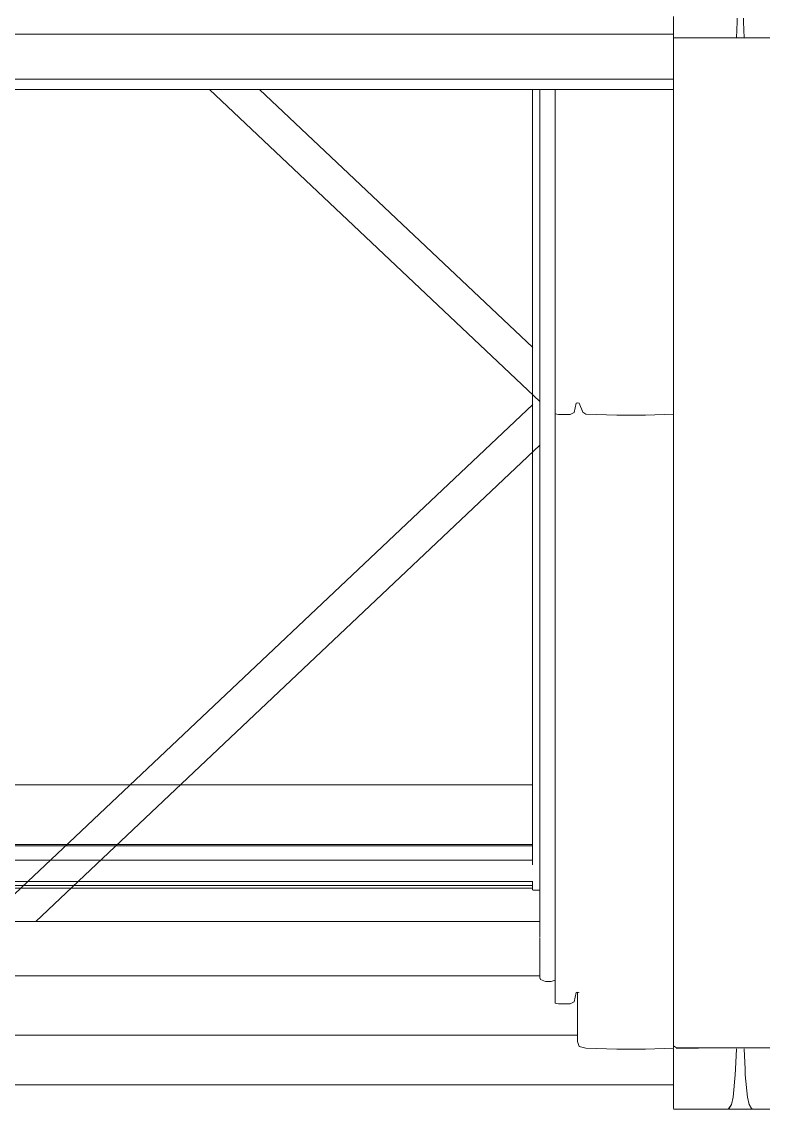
# Model space of a CAD drawing. Header units: metres. Extents: x -3 to 171, y -23 to 41.
# Drawn here: x 16.65 to 17.07, y -15.047 to -14.431 of the extents above; entities that cross this region are included whole.
import ezdxf

# ---------------------------------------------------------------- set-up
doc = ezdxf.new("R2010")
doc.units = ezdxf.units.M
doc.header["$MEASUREMENT"] = 0
doc.set_wipeout_variables(frame=1)
for name, pattern in [('Achse', [0.004, 0.002, -0.001, 0, -0.001]), ('Baufluchtlinie', [0.013, 0.008, -0.005]), ('Wipeout_Contour', [1, 0, -1])]:
    doc.linetypes.add(name, pattern=pattern)
for name, color, linetype in [('6._Dach PP STG1_1_000 Achsraster', 7, 'Continuous'), ('6._Dach PP STG1_1_325 Dachfenster', 7, 'Continuous'), ('6._Dach PP STG1_1_Neubau_840 Baulinien', 7, 'Continuous')]:
    doc.layers.add(name, color=color, linetype=linetype)

msp = doc.modelspace()

# ---------------------------------------------------------------- linework, layer by layer
at = {"layer": '6._Dach PP STG1_1_000 Achsraster', "color": 5, "linetype": 'Achse', "lineweight": 0, "ltscale": 1000}
msp.add_line((-1.5, -15), (21, -15), dxfattribs=at)
at = {"layer": '6._Dach PP STG1_1_Neubau_840 Baulinien', "color": 1, "linetype": 'Baufluchtlinie', "lineweight": 25, "ltscale": 1000, "true_color": 0xfb0106, "flags": 128}
msp.add_lwpolyline([(-3.0225, -14.98287), (0, -15), (18.98764, -15.00055), (22.9775, -15.00378)], dxfattribs=at)

# ---------------------------------------------------------------- wipeouts: each hides what was drawn before it
at = {"color": 254, "linetype": 'Wipeout_Contour', "lineweight": 0, "ltscale": 89.353375}
msp.add_wipeout([(17.01905, -14.44058), (17.05469, -14.44058), (17.05505, -14.43142), (17.01905, -14.43142)], dxfattribs=at).dxf.layer = '6._Dach PP STG1_1_325 Dachfenster'
at = {"color": 254, "linetype": 'Wipeout_Contour', "lineweight": 0, "ltscale": 136.252478}
msp.add_wipeout([(16.94375, -14.46976), (16.94325, -14.46976), (16.94325, -14.94961), (16.94335, -14.97173), (16.94325, -14.97286), (16.94375, -14.97371)], dxfattribs=at).dxf.layer = '6._Dach PP STG1_1_325 Dachfenster'
at = {"color": 254, "linetype": 'Wipeout_Contour', "lineweight": 0, "ltscale": 89.43352}
msp.add_wipeout([(16.95395, -14.46976), (16.95395, -14.65389), (16.96055, -14.65389), (16.96055, -14.46976)], dxfattribs=at).dxf.layer = '6._Dach PP STG1_1_325 Dachfenster'
at = {"color": 254, "linetype": 'Wipeout_Contour', "lineweight": 0, "ltscale": 89.462549}
msp.add_wipeout([(16.96755, -14.46976), (16.96755, -14.65254), (16.96935, -14.6536), (16.96935, -14.46976)], dxfattribs=at).dxf.layer = '6._Dach PP STG1_1_325 Dachfenster'
at = {"color": 254, "linetype": 'Wipeout_Contour', "lineweight": 0, "ltscale": 89.595359}
msp.add_wipeout([(17.00315, -14.65417), (17.01905, -14.65366), (17.01905, -14.46976), (17.00315, -14.46976)], dxfattribs=at).dxf.layer = '6._Dach PP STG1_1_325 Dachfenster'
at = {"color": 254, "linetype": 'Wipeout_Contour', "lineweight": 0, "ltscale": 89.744554}
msp.add_wipeout([(16.26465, -15.03311), (17.01905, -15.03311), (17.01905, -15.02858), (16.26465, -15.02858)], dxfattribs=at).dxf.layer = '6._Dach PP STG1_1_325 Dachfenster'
at = {"color": 254, "linetype": 'Wipeout_Contour', "lineweight": 0, "ltscale": 67.645799}
msp.add_wipeout([(17.01905, -15.04683), (17.04916, -15.04719), (17.05015, -15.04689)], dxfattribs=at).dxf.layer = '6._Dach PP STG1_1_325 Dachfenster'

# ---------------------------------------------------------------- next in the draw order: wipeouts: each hides what was drawn before it
at = {"color": 254, "linetype": 'Wipeout_Contour', "lineweight": 0, "ltscale": 89.823947}
msp.add_wipeout([(16.94655, -14.46976), (16.94375, -14.46976), (16.94375, -14.97371), (16.94655, -14.97484)], dxfattribs=at).dxf.layer = '6._Dach PP STG1_1_325 Dachfenster'
at = {"color": 254, "linetype": 'Wipeout_Contour', "lineweight": 0, "ltscale": 89.418436}
msp.add_wipeout([(16.95205, -14.65339), (16.95395, -14.65389), (16.95395, -14.46976), (16.95205, -14.46976)], dxfattribs=at).dxf.layer = '6._Dach PP STG1_1_325 Dachfenster'
at = {"color": 254, "linetype": 'Wipeout_Contour', "lineweight": 0, "ltscale": 89.441106}
msp.add_wipeout([(16.96055, -14.65389), (16.96265, -14.65261), (16.96265, -14.46976), (16.96055, -14.46976)], dxfattribs=at).dxf.layer = '6._Dach PP STG1_1_325 Dachfenster'
at = {"color": 254, "linetype": 'Wipeout_Contour', "lineweight": 0, "ltscale": 89.495183}
msp.add_wipeout([(16.96935, -14.46976), (16.96935, -14.6536), (16.98695, -14.65417), (16.98695, -14.46976)], dxfattribs=at).dxf.layer = '6._Dach PP STG1_1_325 Dachfenster'
at = {"color": 254, "linetype": 'Wipeout_Contour', "lineweight": 0, "ltscale": 357.604823}
msp.add_wipeout([(16.26465, -15.02356), (17.01905, -15.02356), (17.01905, -15.01269), (17.00315, -15.0132), (16.98695, -15.0132), (16.96935, -15.01264), (16.96555, -15.01158), (16.96455, -15.00882), (16.96455, -15.00525), (16.31915, -15.00525), (16.31915, -15.00882), (16.31815, -15.01158), (16.31435, -15.01264), (16.29675, -15.0132), (16.28055, -15.0132), (16.26465, -15.01269)], dxfattribs=at).dxf.layer = '6._Dach PP STG1_1_325 Dachfenster'
at = {"color": 254, "linetype": 'Wipeout_Contour', "lineweight": 0, "ltscale": 90.966439}
msp.add_wipeout([(17.01905, -15.04449), (17.01905, -15.04683), (17.05045, -15.04683), (17.05186, -15.04449)], dxfattribs=at).dxf.layer = '6._Dach PP STG1_1_325 Dachfenster'

# ---------------------------------------------------------------- next in the draw order: wipeouts: each hides what was drawn before it
at = {"color": 254, "linetype": 'Wipeout_Contour', "lineweight": 0, "ltscale": 89.427593}
msp.add_wipeout([(16.96265, -14.46976), (16.96265, -14.65261), (16.96395, -14.64745), (16.96395, -14.46976)], dxfattribs=at).dxf.layer = '6._Dach PP STG1_1_325 Dachfenster'
at = {"color": 254, "linetype": 'Wipeout_Contour', "lineweight": 0, "ltscale": 89.548838}
msp.add_wipeout([(16.98695, -14.65417), (17.00315, -14.65417), (17.00315, -14.46976), (16.98695, -14.46976)], dxfattribs=at).dxf.layer = '6._Dach PP STG1_1_325 Dachfenster'
at = {"color": 254, "linetype": 'Wipeout_Contour', "lineweight": 0, "ltscale": 67.351423}
msp.add_wipeout([(16.94325, -14.67124), (16.65773, -14.9409), (16.94325, -14.9409)], dxfattribs=at).dxf.layer = '6._Dach PP STG1_1_325 Dachfenster'
at = {"color": 254, "linetype": 'Wipeout_Contour', "lineweight": 0, "ltscale": 89.73086}
msp.add_wipeout([(16.26465, -15.02689), (17.01905, -15.02689), (17.01905, -15.02462), (16.26465, -15.02462)], dxfattribs=at).dxf.layer = '6._Dach PP STG1_1_325 Dachfenster'

# ---------------------------------------------------------------- next in the draw order: wipeouts: each hides what was drawn before it
at = {"color": 254, "linetype": 'Wipeout_Contour', "lineweight": 0, "ltscale": 177.32428}
msp.add_wipeout([(16.34045, -14.6465), (16.34045, -14.67124), (16.62598, -14.9409), (16.65773, -14.9409), (16.94325, -14.67124), (16.94325, -14.6465), (16.75611, -14.46976), (16.52759, -14.46976)], dxfattribs=at).dxf.layer = '6._Dach PP STG1_1_325 Dachfenster'
at = {"color": 254, "linetype": 'Wipeout_Contour', "lineweight": 0, "ltscale": 89.445122}
msp.add_wipeout([(16.96395, -14.64745), (16.96475, -14.64717), (16.96475, -14.46976), (16.96395, -14.46976)], dxfattribs=at).dxf.layer = '6._Dach PP STG1_1_325 Dachfenster'
at = {"color": 254, "linetype": 'Wipeout_Contour', "lineweight": 0, "ltscale": 90.115705}
msp.add_wipeout([(16.95395, -14.65389), (16.95395, -14.98757), (16.96055, -14.98757), (16.96055, -14.65389)], dxfattribs=at).dxf.layer = '6._Dach PP STG1_1_325 Dachfenster'
at = {"color": 254, "linetype": 'Wipeout_Contour', "lineweight": 0, "ltscale": 89.736153}
msp.add_wipeout([(16.26465, -15.02689), (16.26465, -15.02858), (17.01905, -15.02858), (17.01905, -15.02689)], dxfattribs=at).dxf.layer = '6._Dach PP STG1_1_325 Dachfenster'

# ---------------------------------------------------------------- next in the draw order: linework, layer by layer
at = {"layer": '6._Dach PP STG1_1_325 Dachfenster', "color": 7, "linetype": 'Continuous', "lineweight": 13, "ltscale": 1000, "flags": 128}
for points in [[(16.93915, -14.86354), (16.34455, -14.86354)], [(16.93915, -14.89727), (16.34455, -14.89727)], [(16.93915, -14.89805), (16.34455, -14.89805)], [(16.93915, -14.90618), (16.34455, -14.90618)], [(16.93929, -14.9182), (16.34442, -14.9182)], [(16.93915, -14.92294), (16.93915, -14.9182)], [(16.93915, -14.9204), (16.34455, -14.9204)], [(16.93915, -14.92209), (16.34455, -14.92209)], [(16.94325, -14.92315), (16.93935, -14.92315)]]:
    msp.add_lwpolyline(points, dxfattribs=at)

# ---------------------------------------------------------------- next in the draw order: wipeouts: each hides what was drawn before it
at = {"color": 254, "linetype": 'Wipeout_Contour', "lineweight": 0, "ltscale": 66.137598}
msp.add_wipeout([(16.75611, -14.46976), (16.94325, -14.6465), (16.94325, -14.46976)], dxfattribs=at).dxf.layer = '6._Dach PP STG1_1_325 Dachfenster'
at = {"color": 254, "linetype": 'Wipeout_Contour', "lineweight": 0, "ltscale": 89.447797}
msp.add_wipeout([(16.96475, -14.64717), (16.96555, -14.64738), (16.96555, -14.46976), (16.96475, -14.46976)], dxfattribs=at).dxf.layer = '6._Dach PP STG1_1_325 Dachfenster'
at = {"color": 254, "linetype": 'Wipeout_Contour', "lineweight": 0, "ltscale": 90.102151}
msp.add_wipeout([(16.95205, -14.65339), (16.95205, -14.98708), (16.95395, -14.98757), (16.95395, -14.65389)], dxfattribs=at).dxf.layer = '6._Dach PP STG1_1_325 Dachfenster'
at = {"color": 254, "linetype": 'Wipeout_Contour', "lineweight": 0, "ltscale": 89.72638}
msp.add_wipeout([(16.26465, -15.02356), (16.26465, -15.02462), (17.01905, -15.02462), (17.01905, -15.02356)], dxfattribs=at).dxf.layer = '6._Dach PP STG1_1_325 Dachfenster'
at = {"color": 254, "linetype": 'Wipeout_Contour', "lineweight": 0, "ltscale": 90.933237}
msp.add_wipeout([(17.05403, -15.02775), (17.01905, -15.02775), (17.01905, -15.04027), (17.05282, -15.04027)], dxfattribs=at).dxf.layer = '6._Dach PP STG1_1_325 Dachfenster'

# ---------------------------------------------------------------- next in the draw order: linework, layer by layer
at = {"layer": '6._Dach PP STG1_1_325 Dachfenster', "color": 7, "linetype": 'Continuous', "lineweight": 13, "ltscale": 1000, "flags": 128}
for points in [[(16.64185, -14.92902), (16.65331, -14.9182), (16.66304, -14.90901), (16.93929, -14.64812)], [(16.26465, -15.03339), (17.01905, -15.03339)]]:
    msp.add_lwpolyline(points, dxfattribs=at)

# ---------------------------------------------------------------- next in the draw order: wipeouts: each hides what was drawn before it
at = {"color": 254, "linetype": 'Wipeout_Contour', "lineweight": 0, "ltscale": 89.841814}
msp.add_wipeout([(16.94965, -14.46976), (16.94965, -14.97491), (16.95205, -14.97409), (16.95205, -14.46976)], dxfattribs=at).dxf.layer = '6._Dach PP STG1_1_325 Dachfenster'
at = {"color": 254, "linetype": 'Wipeout_Contour', "lineweight": 0, "ltscale": 89.437987}
msp.add_wipeout([(16.96555, -14.46976), (16.96555, -14.64738), (16.96755, -14.65254), (16.96755, -14.46976)], dxfattribs=at).dxf.layer = '6._Dach PP STG1_1_325 Dachfenster'
at = {"color": 254, "linetype": 'Wipeout_Contour', "lineweight": 0, "ltscale": 90.949114}
msp.add_wipeout([(17.05282, -15.04027), (17.01905, -15.04027), (17.01905, -15.04449), (17.05186, -15.04449)], dxfattribs=at).dxf.layer = '6._Dach PP STG1_1_325 Dachfenster'

# ---------------------------------------------------------------- next in the draw order: wipeouts: each hides what was drawn before it
at = {"color": 254, "linetype": 'Wipeout_Contour', "lineweight": 0, "ltscale": 89.835046}
msp.add_wipeout([(16.94655, -14.46976), (16.94655, -14.97484), (16.94965, -14.97491), (16.94965, -14.46976)], dxfattribs=at).dxf.layer = '6._Dach PP STG1_1_325 Dachfenster'
at = {"color": 254, "linetype": 'Wipeout_Contour', "lineweight": 0, "ltscale": 90.126849}
msp.add_wipeout([(16.96055, -14.65389), (16.96055, -14.98757), (16.96265, -14.9863), (16.96265, -14.65261)], dxfattribs=at).dxf.layer = '6._Dach PP STG1_1_325 Dachfenster'
at = {"color": 254, "linetype": 'Wipeout_Contour', "lineweight": 0, "ltscale": 90.178931}
msp.add_wipeout([(16.96935, -14.6536), (16.96935, -14.98732), (16.98695, -14.98789), (16.98695, -14.65417)], dxfattribs=at).dxf.layer = '6._Dach PP STG1_1_325 Dachfenster'
at = {"color": 254, "linetype": 'Wipeout_Contour', "lineweight": 0, "ltscale": 68.960474}
msp.add_wipeout([(17.04916, -15.04719), (17.09465, -15.04719), (17.05045, -15.04683)], dxfattribs=at).dxf.layer = '6._Dach PP STG1_1_325 Dachfenster'

# ---------------------------------------------------------------- next in the draw order: wipeouts: each hides what was drawn before it
at = {"color": 254, "linetype": 'Wipeout_Contour', "lineweight": 0, "ltscale": 90.122953}
msp.add_wipeout([(16.96265, -14.65261), (16.96265, -14.9863), (16.96395, -14.98114), (16.96395, -14.64745)], dxfattribs=at).dxf.layer = '6._Dach PP STG1_1_325 Dachfenster'
at = {"color": 254, "linetype": 'Wipeout_Contour', "lineweight": 0, "ltscale": 90.230569}
msp.add_wipeout([(16.98695, -14.65417), (16.98695, -14.98789), (17.00315, -14.98789), (17.00315, -14.65417)], dxfattribs=at).dxf.layer = '6._Dach PP STG1_1_325 Dachfenster'
at = {"color": 254, "linetype": 'Wipeout_Contour', "lineweight": 0, "ltscale": 91.024257}
msp.add_wipeout([(17.05186, -15.04449), (17.05045, -15.04683), (17.09465, -15.04683), (17.09465, -15.04449)], dxfattribs=at).dxf.layer = '6._Dach PP STG1_1_325 Dachfenster'

# ---------------------------------------------------------------- next in the draw order: linework, layer by layer
at = {"layer": '6._Dach PP STG1_1_325 Dachfenster', "color": 7, "linetype": 'Continuous', "lineweight": 13, "ltscale": 1000, "flags": 128}
msp.add_lwpolyline([(16.95205, -14.65339), (16.95395, -14.65389), (16.96055, -14.65389)], dxfattribs=at)

# ---------------------------------------------------------------- next in the draw order: wipeouts: each hides what was drawn before it
at = {"color": 254, "linetype": 'Wipeout_Contour', "lineweight": 0, "ltscale": 90.133287}
msp.add_wipeout([(16.96755, -14.65254), (16.96555, -14.64738), (16.96555, -14.9811), (16.96755, -14.98626)], dxfattribs=at).dxf.layer = '6._Dach PP STG1_1_325 Dachfenster'
at = {"color": 254, "linetype": 'Wipeout_Contour', "lineweight": 0, "ltscale": 90.278193}
msp.add_wipeout([(17.00315, -14.65417), (17.00315, -14.98789), (17.01905, -14.98738), (17.01905, -14.65366)], dxfattribs=at).dxf.layer = '6._Dach PP STG1_1_325 Dachfenster'
at = {"color": 254, "linetype": 'Wipeout_Contour', "lineweight": 0, "ltscale": 91.024566}
msp.add_wipeout([(17.05186, -15.04449), (17.09465, -15.04449), (17.09465, -15.04027), (17.05282, -15.04027)], dxfattribs=at).dxf.layer = '6._Dach PP STG1_1_325 Dachfenster'

# ---------------------------------------------------------------- next in the draw order: linework, layer by layer
at = {"layer": '6._Dach PP STG1_1_325 Dachfenster', "color": 7, "linetype": 'Continuous', "lineweight": 13, "ltscale": 1000, "flags": 128}
msp.add_lwpolyline([(17.09465, -15.04719), (17.04916, -15.04719), (17.01905, -15.04719)], dxfattribs=at)

# ---------------------------------------------------------------- next in the draw order: wipeouts: each hides what was drawn before it
at = {"color": 254, "linetype": 'Wipeout_Contour', "lineweight": 0, "ltscale": 90.063145}
msp.add_wipeout([(17.01905, -14.44058), (17.01905, -15.01121), (17.02075, -15.01247), (17.02075, -14.44058)], dxfattribs=at).dxf.layer = '6._Dach PP STG1_1_325 Dachfenster'
at = {"color": 254, "linetype": 'Wipeout_Contour', "lineweight": 0, "ltscale": 90.147222}
msp.add_wipeout([(16.96755, -14.65254), (16.96755, -14.98626), (16.96935, -14.98732), (16.96935, -14.6536)], dxfattribs=at).dxf.layer = '6._Dach PP STG1_1_325 Dachfenster'
at = {"color": 254, "linetype": 'Wipeout_Contour', "lineweight": 0, "ltscale": 90.695855}
msp.add_wipeout([(16.98695, -14.98789), (16.98695, -15.0132), (17.00315, -15.0132), (17.00315, -14.98789)], dxfattribs=at).dxf.layer = '6._Dach PP STG1_1_325 Dachfenster'

# ---------------------------------------------------------------- next in the draw order: wipeouts: each hides what was drawn before it
at = {"color": 254, "linetype": 'Wipeout_Contour', "lineweight": 0, "ltscale": 90.122279}
msp.add_wipeout([(17.02075, -14.44058), (17.02075, -15.01247), (17.05615, -15.01247), (17.05615, -14.44058)], dxfattribs=at).dxf.layer = '6._Dach PP STG1_1_325 Dachfenster'
at = {"color": 254, "linetype": 'Wipeout_Contour', "lineweight": 0, "ltscale": 90.119621}
msp.add_wipeout([(16.96395, -14.64745), (16.96395, -14.98114), (16.96475, -14.98085), (16.96475, -14.64717)], dxfattribs=at).dxf.layer = '6._Dach PP STG1_1_325 Dachfenster'

# ---------------------------------------------------------------- next in the draw order: linework, layer by layer
at = {"layer": '6._Dach PP STG1_1_325 Dachfenster', "color": 7, "linetype": 'Continuous', "lineweight": 13, "ltscale": 1000, "flags": 128}
msp.add_lwpolyline([(16.96935, -14.6536), (16.98695, -14.65417), (17.00315, -14.65417), (17.01905, -14.65366)], dxfattribs=at)

# ---------------------------------------------------------------- next in the draw order: wipeouts: each hides what was drawn before it
at = {"color": 254, "linetype": 'Wipeout_Contour', "lineweight": 0, "ltscale": 89.454136}
msp.add_wipeout([(17.05505, -14.43142), (17.05469, -14.44058), (17.09465, -14.44058), (17.09465, -14.43142)], dxfattribs=at).dxf.layer = '6._Dach PP STG1_1_325 Dachfenster'
at = {"color": 254, "linetype": 'Wipeout_Contour', "lineweight": 0, "ltscale": 88.206002}
msp.add_wipeout([(16.26465, -14.44881), (16.26465, -14.4523), (17.01905, -14.4523), (17.01905, -14.44881)], dxfattribs=at).dxf.layer = '6._Dach PP STG1_1_325 Dachfenster'
at = {"color": 254, "linetype": 'Wipeout_Contour', "lineweight": 0, "ltscale": 88.228816}
msp.add_wipeout([(16.26465, -14.46042), (17.01905, -14.46042), (17.01905, -14.45811), (16.26465, -14.45811)], dxfattribs=at).dxf.layer = '6._Dach PP STG1_1_325 Dachfenster'
at = {"color": 254, "linetype": 'Wipeout_Contour', "lineweight": 0, "ltscale": 88.248559}
msp.add_wipeout([(16.26465, -14.46389), (16.26465, -14.46963), (17.01905, -14.46963), (17.01905, -14.46389)], dxfattribs=at).dxf.layer = '6._Dach PP STG1_1_325 Dachfenster'
at = {"color": 254, "linetype": 'Wipeout_Contour', "lineweight": 0, "ltscale": 90.213161}
msp.add_wipeout([(16.96555, -14.64738), (16.96475, -14.64717), (16.96475, -14.98085), (16.96545, -14.98104)], dxfattribs=at).dxf.layer = '6._Dach PP STG1_1_325 Dachfenster'
at = {"color": 254, "linetype": 'Wipeout_Contour', "lineweight": 0, "ltscale": 90.742374}
msp.add_wipeout([(17.00315, -15.0132), (17.01905, -15.01269), (17.01905, -14.98738), (17.00315, -14.98789)], dxfattribs=at).dxf.layer = '6._Dach PP STG1_1_325 Dachfenster'

# ---------------------------------------------------------------- next in the draw order: linework, layer by layer
at = {"layer": '6._Dach PP STG1_1_325 Dachfenster', "color": 7, "linetype": 'Continuous', "lineweight": 13, "ltscale": 1000, "flags": 128}
for points in [[(16.96265, -14.65261), (16.96395, -14.64745)], [(16.96395, -14.64745), (16.96475, -14.64717)], [(16.96475, -14.64717), (16.96555, -14.64738)], [(16.96555, -14.64738), (16.96755, -14.65254)], [(16.96055, -14.65389), (16.96265, -14.65261)], [(16.96755, -14.65254), (16.96935, -14.6536)]]:
    msp.add_lwpolyline(points, dxfattribs=at)

# ---------------------------------------------------------------- next in the draw order: wipeouts: each hides what was drawn before it
at = {"color": 254, "linetype": 'Wipeout_Contour', "lineweight": 0, "ltscale": 88.19655}
msp.add_wipeout([(16.26465, -14.44509), (16.26465, -14.44881), (17.01905, -14.44881), (17.01905, -14.44509)], dxfattribs=at).dxf.layer = '6._Dach PP STG1_1_325 Dachfenster'
at = {"color": 254, "linetype": 'Wipeout_Contour', "lineweight": 0, "ltscale": 90.231565}
msp.add_wipeout([(17.05615, -15.01247), (17.09295, -15.01247), (17.09295, -14.44058), (17.05615, -14.44058)], dxfattribs=at).dxf.layer = '6._Dach PP STG1_1_325 Dachfenster'
at = {"color": 254, "linetype": 'Wipeout_Contour', "lineweight": 0, "ltscale": 88.238943}
msp.add_wipeout([(16.26465, -14.46389), (17.01905, -14.46389), (17.01905, -14.46237), (16.26465, -14.46237)], dxfattribs=at).dxf.layer = '6._Dach PP STG1_1_325 Dachfenster'
at = {"color": 254, "linetype": 'Wipeout_Contour', "lineweight": 0, "ltscale": 65.780642}
msp.add_wipeout([(17.01905, -14.46963), (16.26465, -14.46963), (17.01905, -14.46976)], dxfattribs=at).dxf.layer = '6._Dach PP STG1_1_325 Dachfenster'
at = {"color": 254, "linetype": 'Wipeout_Contour', "lineweight": 0, "ltscale": 90.883557}
msp.add_wipeout([(16.96455, -15.00882), (16.96555, -15.01158), (16.96755, -14.98626), (16.96555, -14.98117)], dxfattribs=at).dxf.layer = '6._Dach PP STG1_1_325 Dachfenster'

# ---------------------------------------------------------------- next in the draw order: linework, layer by layer
at = {"layer": '6._Dach PP STG1_1_325 Dachfenster', "color": 7, "linetype": 'Continuous', "lineweight": 13, "ltscale": 1000, "flags": 128}
for points in [[(17.05469, -14.44058), (17.05505, -14.43142), (17.05505, -14.42938)], [(17.05865, -14.42938), (17.05865, -14.43142), (17.05902, -14.44058)], [(17.01905, -14.46976), (16.26465, -14.46976)], [(16.75611, -14.46976), (16.94325, -14.6465)], [(16.78456, -14.46976), (16.93929, -14.61588)], [(16.93915, -14.90873), (16.93915, -14.46976)]]:
    msp.add_lwpolyline(points, dxfattribs=at)

# ---------------------------------------------------------------- next in the draw order: wipeouts: each hides what was drawn before it
at = {"color": 254, "linetype": 'Wipeout_Contour', "lineweight": 0, "ltscale": 88.18659}
msp.add_wipeout([(16.26465, -14.44121), (16.26465, -14.44509), (17.01905, -14.44509), (17.01905, -14.44121)], dxfattribs=at).dxf.layer = '6._Dach PP STG1_1_325 Dachfenster'
at = {"color": 254, "linetype": 'Wipeout_Contour', "lineweight": 0, "ltscale": 88.2344}
msp.add_wipeout([(16.26465, -14.46042), (16.26465, -14.46237), (17.01905, -14.46237), (17.01905, -14.46042)], dxfattribs=at).dxf.layer = '6._Dach PP STG1_1_325 Dachfenster'
at = {"color": 254, "linetype": 'Wipeout_Contour', "lineweight": 0, "ltscale": 67.890752}
msp.add_wipeout([(16.96555, -15.01158), (16.96935, -15.01264), (16.96935, -14.98732)], dxfattribs=at).dxf.layer = '6._Dach PP STG1_1_325 Dachfenster'
at = {"color": 254, "linetype": 'Wipeout_Contour', "lineweight": 0, "ltscale": 113.443452}
msp.add_wipeout([(17.01905, -15.01304), (17.01905, -15.02775), (17.05403, -15.02775), (17.05415, -15.02455), (17.05466, -15.01304)], dxfattribs=at).dxf.layer = '6._Dach PP STG1_1_325 Dachfenster'

# ---------------------------------------------------------------- next in the draw order: linework, layer by layer
at = {"layer": '6._Dach PP STG1_1_325 Dachfenster', "color": 7, "linetype": 'Continuous', "lineweight": 13, "ltscale": 1000, "flags": 128}
msp.add_lwpolyline([(17.01905, -14.46389), (16.26465, -14.46389)], dxfattribs=at)

# ---------------------------------------------------------------- next in the draw order: wipeouts: each hides what was drawn before it
at = {"color": 254, "linetype": 'Wipeout_Contour', "lineweight": 0, "ltscale": 88.179239}
msp.add_wipeout([(17.01905, -14.44012), (16.26465, -14.44012), (16.26465, -14.44062), (17.01905, -14.44062)], dxfattribs=at).dxf.layer = '6._Dach PP STG1_1_325 Dachfenster'
at = {"color": 254, "linetype": 'Wipeout_Contour', "lineweight": 0, "ltscale": 88.222179}
msp.add_wipeout([(16.26465, -14.45811), (17.01905, -14.45811), (17.01905, -14.45535), (16.26465, -14.45535)], dxfattribs=at).dxf.layer = '6._Dach PP STG1_1_325 Dachfenster'
at = {"color": 254, "linetype": 'Wipeout_Contour', "lineweight": 0, "ltscale": 67.825384}
msp.add_wipeout([(16.96475, -14.98085), (16.96455, -15.00882), (16.96555, -14.98117)], dxfattribs=at).dxf.layer = '6._Dach PP STG1_1_325 Dachfenster'
at = {"color": 254, "linetype": 'Wipeout_Contour', "lineweight": 0, "ltscale": 92.131653}
msp.add_wipeout([(17.01905, -15.01262), (17.05458, -15.01262), (17.02075, -15.01247), (17.01905, -15.01121)], dxfattribs=at).dxf.layer = '6._Dach PP STG1_1_325 Dachfenster'
at = {"color": 254, "linetype": 'Wipeout_Contour', "lineweight": 0, "ltscale": 90.999285}
msp.add_wipeout([(17.05282, -15.04027), (17.09465, -15.04027), (17.09465, -15.02775), (17.05403, -15.02775)], dxfattribs=at).dxf.layer = '6._Dach PP STG1_1_325 Dachfenster'

# ---------------------------------------------------------------- next in the draw order: wipeouts: each hides what was drawn before it
at = {"color": 254, "linetype": 'Wipeout_Contour', "lineweight": 0, "ltscale": 88.175413}
msp.add_wipeout([(16.26465, -14.43844), (16.26465, -14.43938), (17.01905, -14.43938), (17.01905, -14.43844)], dxfattribs=at).dxf.layer = '6._Dach PP STG1_1_325 Dachfenster'
at = {"color": 254, "linetype": 'Wipeout_Contour', "lineweight": 0, "ltscale": 88.214572}
msp.add_wipeout([(16.26465, -14.45535), (17.01905, -14.45535), (17.01905, -14.4523), (16.26465, -14.4523)], dxfattribs=at).dxf.layer = '6._Dach PP STG1_1_325 Dachfenster'
at = {"color": 254, "linetype": 'Wipeout_Contour', "lineweight": 0, "ltscale": 67.611698}
msp.add_wipeout([(16.96555, -15.01158), (16.96935, -14.98732), (16.96755, -14.98626)], dxfattribs=at).dxf.layer = '6._Dach PP STG1_1_325 Dachfenster'
at = {"color": 254, "linetype": 'Wipeout_Contour', "lineweight": 0, "ltscale": 68.838305}
msp.add_wipeout([(17.01905, -15.01304), (17.05466, -15.01304), (17.01905, -15.01262)], dxfattribs=at).dxf.layer = '6._Dach PP STG1_1_325 Dachfenster'

# ---------------------------------------------------------------- next in the draw order: linework, layer by layer
at = {"layer": '6._Dach PP STG1_1_325 Dachfenster', "color": 7, "linetype": 'Continuous', "lineweight": 13, "ltscale": 1000, "flags": 128}
for points in [[(16.96455, -15.00882), (16.96555, -15.01158)], [(17.02075, -15.01247), (17.01905, -15.01121)], [(17.01905, -15.01121), (17.01905, -15.01262)], [(17.01905, -15.01304), (17.01905, -15.02775), (17.01905, -15.04027), (17.01905, -15.04449), (17.01905, -15.04683)]]:
    msp.add_lwpolyline(points, dxfattribs=at)

# ---------------------------------------------------------------- next in the draw order: wipeouts: each hides what was drawn before it
at = {"color": 254, "linetype": 'Wipeout_Contour', "lineweight": 0, "ltscale": 88.172203}
msp.add_wipeout([(17.01905, -14.43692), (16.26465, -14.43692), (16.26465, -14.43844), (17.01905, -14.43844)], dxfattribs=at).dxf.layer = '6._Dach PP STG1_1_325 Dachfenster'
at = {"color": 254, "linetype": 'Wipeout_Contour', "lineweight": 0, "ltscale": 90.644419}
msp.add_wipeout([(16.98695, -14.98789), (16.96935, -14.98732), (16.96935, -15.01264), (16.98695, -15.0132)], dxfattribs=at).dxf.layer = '6._Dach PP STG1_1_325 Dachfenster'
at = {"color": 254, "linetype": 'Wipeout_Contour', "lineweight": 0, "ltscale": 66.796159}
msp.add_wipeout([(16.96455, -15.00518), (16.31915, -15.00518), (16.96455, -15.00525)], dxfattribs=at).dxf.layer = '6._Dach PP STG1_1_325 Dachfenster'
at = {"color": 254, "linetype": 'Wipeout_Contour', "lineweight": 0, "ltscale": 114.263536}
msp.add_wipeout([(17.05403, -15.02775), (17.09465, -15.02775), (17.09465, -15.01304), (17.05466, -15.01304), (17.05415, -15.02455)], dxfattribs=at).dxf.layer = '6._Dach PP STG1_1_325 Dachfenster'

# ---------------------------------------------------------------- next in the draw order: linework, layer by layer
at = {"layer": '6._Dach PP STG1_1_325 Dachfenster', "color": 7, "linetype": 'Continuous', "lineweight": 13, "ltscale": 1000, "flags": 128}
msp.add_lwpolyline([(16.96555, -15.01158), (16.96935, -15.01264), (16.98695, -15.0132), (17.00315, -15.0132), (17.01905, -15.01269)], dxfattribs=at)

# ---------------------------------------------------------------- next in the draw order: wipeouts: each hides what was drawn before it
at = {"color": 254, "linetype": 'Wipeout_Contour', "lineweight": 0, "ltscale": 88.162086}
msp.add_wipeout([(16.26465, -14.43497), (17.01905, -14.43497), (17.01905, -14.43265), (16.26465, -14.43265)], dxfattribs=at).dxf.layer = '6._Dach PP STG1_1_325 Dachfenster'
at = {"color": 254, "linetype": 'Wipeout_Contour', "lineweight": 0, "ltscale": 66.564954}
msp.add_wipeout([(16.26465, -14.44085), (17.01905, -14.44085), (16.26465, -14.44069)], dxfattribs=at).dxf.layer = '6._Dach PP STG1_1_325 Dachfenster'
at = {"color": 254, "linetype": 'Wipeout_Contour', "lineweight": 0, "ltscale": 89.656012}
msp.add_wipeout([(16.96455, -14.99323), (16.31915, -14.99323), (16.31915, -15.00518), (16.96455, -15.00518)], dxfattribs=at).dxf.layer = '6._Dach PP STG1_1_325 Dachfenster'
at = {"color": 254, "linetype": 'Wipeout_Contour', "lineweight": 0, "ltscale": 90.792398}
msp.add_wipeout([(17.05452, -15.01247), (17.09465, -15.01262), (17.09465, -15.01121), (17.09295, -15.01247)], dxfattribs=at).dxf.layer = '6._Dach PP STG1_1_325 Dachfenster'

# ---------------------------------------------------------------- next in the draw order: linework, layer by layer
at = {"layer": '6._Dach PP STG1_1_325 Dachfenster', "color": 7, "linetype": 'Continuous', "lineweight": 13, "ltscale": 1000, "flags": 128}
for points in [[(16.96455, -15.00525), (16.31915, -15.00525)], [(17.09295, -15.01247), (17.05615, -15.01247), (17.02075, -15.01247)], [(17.04916, -15.04719), (17.05015, -15.04689), (17.05186, -15.04449), (17.05282, -15.04027), (17.05403, -15.02775), (17.05415, -15.02455), (17.05466, -15.01304)], [(17.05905, -15.01304), (17.05955, -15.02455), (17.05968, -15.02775), (17.06089, -15.04027), (17.06185, -15.04449), (17.06326, -15.04683), (17.06455, -15.04719)]]:
    msp.add_lwpolyline(points, dxfattribs=at)

# ---------------------------------------------------------------- next in the draw order: wipeouts: each hides what was drawn before it
at = {"color": 254, "linetype": 'Wipeout_Contour', "lineweight": 0, "ltscale": 88.167665}
msp.add_wipeout([(16.26465, -14.43497), (16.26465, -14.43692), (17.01905, -14.43692), (17.01905, -14.43497)], dxfattribs=at).dxf.layer = '6._Dach PP STG1_1_325 Dachfenster'
at = {"color": 254, "linetype": 'Wipeout_Contour', "lineweight": 0, "ltscale": 66.565528}
msp.add_wipeout([(16.26465, -14.44121), (17.01905, -14.44121), (16.26465, -14.44085)], dxfattribs=at).dxf.layer = '6._Dach PP STG1_1_325 Dachfenster'
at = {"color": 254, "linetype": 'Wipeout_Contour', "lineweight": 0, "ltscale": 357.893709}
msp.add_wipeout([(16.31915, -14.98092), (16.31915, -14.99323), (16.96455, -14.99323), (16.96455, -14.98092), (16.96395, -14.98114), (16.96265, -14.9863), (16.96055, -14.98757), (16.95395, -14.98757), (16.95205, -14.98708), (16.95205, -14.97866), (16.33165, -14.97866), (16.33165, -14.98708), (16.32975, -14.98757), (16.32315, -14.98757), (16.32105, -14.9863), (16.31975, -14.98114)], dxfattribs=at).dxf.layer = '6._Dach PP STG1_1_325 Dachfenster'

# ---------------------------------------------------------------- next in the draw order: linework, layer by layer
at = {"layer": '6._Dach PP STG1_1_325 Dachfenster', "color": 7, "linetype": 'Continuous', "lineweight": 13, "ltscale": 1000, "flags": 128}
for points in [[(16.96265, -14.9863), (16.96395, -14.98114)], [(16.96395, -14.98114), (16.96475, -14.98085)], [(16.96455, -14.98092), (16.96455, -15.00882)], [(16.96475, -14.98085), (16.96545, -14.98104)], [(16.95205, -14.98708), (16.95395, -14.98757), (16.96055, -14.98757)], [(16.96055, -14.98757), (16.96265, -14.9863)]]:
    msp.add_lwpolyline(points, dxfattribs=at)

# ---------------------------------------------------------------- next in the draw order: wipeouts: each hides what was drawn before it
at = {"color": 254, "linetype": 'Wipeout_Contour', "lineweight": 0, "ltscale": 88.155456}
msp.add_wipeout([(16.26465, -14.4299), (16.26465, -14.43265), (17.01905, -14.43265), (17.01905, -14.4299)], dxfattribs=at).dxf.layer = '6._Dach PP STG1_1_325 Dachfenster'
at = {"color": 254, "linetype": 'Wipeout_Contour', "lineweight": 0, "ltscale": 66.5647}
msp.add_wipeout([(16.26465, -14.44069), (17.01905, -14.44069), (16.26465, -14.44062)], dxfattribs=at).dxf.layer = '6._Dach PP STG1_1_325 Dachfenster'
at = {"color": 254, "linetype": 'Wipeout_Contour', "lineweight": 0, "ltscale": 312.394361}
msp.add_wipeout([(16.33165, -14.97866), (16.95205, -14.97866), (16.95205, -14.97409), (16.94965, -14.97491), (16.94655, -14.97484), (16.94375, -14.97371), (16.94325, -14.97286), (16.94325, -14.97173), (16.34045, -14.97173), (16.34045, -14.97286), (16.33995, -14.97371), (16.33715, -14.97484), (16.33405, -14.97491), (16.33165, -14.97409)], dxfattribs=at).dxf.layer = '6._Dach PP STG1_1_325 Dachfenster'

# ---------------------------------------------------------------- next in the draw order: linework, layer by layer
at = {"layer": '6._Dach PP STG1_1_325 Dachfenster', "color": 7, "linetype": 'Continuous', "lineweight": 13, "ltscale": 1000, "flags": 128}
for points in [[(17.01905, -14.42846), (17.01905, -14.43142), (17.01905, -14.44058)], [(17.01905, -14.43844), (16.26465, -14.43844)], [(17.01905, -15.01121), (17.01905, -14.44058)], [(17.09465, -14.44058), (17.05469, -14.44058), (17.01905, -14.44058)], [(16.95205, -14.98708), (16.95205, -14.65339), (16.95205, -14.46976)], [(16.94655, -14.97484), (16.94965, -14.97491)], [(16.94965, -14.97491), (16.95205, -14.97409)]]:
    msp.add_lwpolyline(points, dxfattribs=at)

# ---------------------------------------------------------------- next in the draw order: wipeouts: each hides what was drawn before it
at = {"color": 254, "linetype": 'Wipeout_Contour', "lineweight": 0, "ltscale": 89.566254}
msp.add_wipeout([(16.34035, -14.96091), (16.34035, -14.97152), (16.94335, -14.97152), (16.94335, -14.96091)], dxfattribs=at).dxf.layer = '6._Dach PP STG1_1_325 Dachfenster'

# ---------------------------------------------------------------- next in the draw order: linework, layer by layer
at = {"layer": '6._Dach PP STG1_1_325 Dachfenster', "color": 7, "linetype": 'Continuous', "lineweight": 13, "ltscale": 1000, "flags": 128}
for points in [[(16.94335, -14.97173), (16.34035, -14.97173)], [(16.94325, -14.97286), (16.94325, -14.97173)], [(16.94325, -14.97286), (16.94375, -14.97371)], [(16.94375, -14.97371), (16.94655, -14.97484)]]:
    msp.add_lwpolyline(points, dxfattribs=at)

# ---------------------------------------------------------------- next in the draw order: wipeouts: each hides what was drawn before it
at = {"color": 254, "linetype": 'Wipeout_Contour', "lineweight": 0, "ltscale": 89.546169}
msp.add_wipeout([(16.34035, -14.9566), (16.34035, -14.96091), (16.94335, -14.96091), (16.94335, -14.9566)], dxfattribs=at).dxf.layer = '6._Dach PP STG1_1_325 Dachfenster'

# ---------------------------------------------------------------- next in the draw order: wipeouts: each hides what was drawn before it
at = {"color": 254, "linetype": 'Wipeout_Contour', "lineweight": 0, "ltscale": 89.533711}
msp.add_wipeout([(16.34035, -14.9566), (16.94335, -14.9566), (16.94335, -14.95158), (16.34035, -14.95158)], dxfattribs=at).dxf.layer = '6._Dach PP STG1_1_325 Dachfenster'

# ---------------------------------------------------------------- next in the draw order: wipeouts: each hides what was drawn before it
at = {"color": 254, "linetype": 'Wipeout_Contour', "lineweight": 0, "ltscale": 156.795331}
msp.add_wipeout([(16.34035, -14.94988), (16.34035, -14.95073), (16.94335, -14.95073), (16.94335, -14.94988), (16.94325, -14.94882), (16.34045, -14.94882), (16.34045, -14.94961)], dxfattribs=at).dxf.layer = '6._Dach PP STG1_1_325 Dachfenster'

# ---------------------------------------------------------------- next in the draw order: wipeouts: each hides what was drawn before it
at = {"color": 254, "linetype": 'Wipeout_Contour', "lineweight": 0, "ltscale": 89.525775}
msp.add_wipeout([(16.34035, -14.95158), (16.94335, -14.95158), (16.94335, -14.95073), (16.34035, -14.95073)], dxfattribs=at).dxf.layer = '6._Dach PP STG1_1_325 Dachfenster'

# ---------------------------------------------------------------- next in the draw order: wipeouts: each hides what was drawn before it
at = {"color": 254, "linetype": 'Wipeout_Contour', "lineweight": 0, "ltscale": 89.518126}
msp.add_wipeout([(16.34045, -14.94882), (16.94325, -14.94882), (16.94325, -14.94776), (16.34045, -14.94776)], dxfattribs=at).dxf.layer = '6._Dach PP STG1_1_325 Dachfenster'

# ---------------------------------------------------------------- next in the draw order: wipeouts: each hides what was drawn before it
at = {"color": 254, "linetype": 'Wipeout_Contour', "lineweight": 0, "ltscale": 89.515852}
msp.add_wipeout([(16.34045, -14.94712), (16.34045, -14.94776), (16.94325, -14.94776), (16.94325, -14.94712)], dxfattribs=at).dxf.layer = '6._Dach PP STG1_1_325 Dachfenster'

# ---------------------------------------------------------------- next in the draw order: wipeouts: each hides what was drawn before it
at = {"color": 254, "linetype": 'Wipeout_Contour', "lineweight": 0, "ltscale": 89.51405}
msp.add_wipeout([(16.34045, -14.94642), (16.34045, -14.94712), (16.94325, -14.94712), (16.94325, -14.94642)], dxfattribs=at).dxf.layer = '6._Dach PP STG1_1_325 Dachfenster'

# ---------------------------------------------------------------- next in the draw order: linework, layer by layer
at = {"layer": '6._Dach PP STG1_1_325 Dachfenster', "color": 7, "linetype": 'Continuous', "lineweight": 13, "ltscale": 1000, "flags": 128}
msp.add_lwpolyline([(16.94335, -14.94988), (16.94335, -14.95073), (16.94335, -14.95158), (16.94335, -14.9566), (16.94335, -14.96091), (16.94335, -14.97152)], dxfattribs=at)

# ---------------------------------------------------------------- next in the draw order: wipeouts: each hides what was drawn before it
at = {"color": 254, "linetype": 'Wipeout_Contour', "lineweight": 0, "ltscale": 89.505937}
msp.add_wipeout([(16.34045, -14.94097), (16.34045, -14.94642), (16.94325, -14.94642), (16.94325, -14.94097)], dxfattribs=at).dxf.layer = '6._Dach PP STG1_1_325 Dachfenster'

# ---------------------------------------------------------------- next in the draw order: linework, layer by layer
at = {"layer": '6._Dach PP STG1_1_325 Dachfenster', "color": 7, "linetype": 'Continuous', "lineweight": 13, "ltscale": 1000, "flags": 128}
for points in [[(16.94325, -14.94961), (16.94325, -14.46976)], [(16.65773, -14.9409), (16.94325, -14.67124)], [(16.94325, -14.9409), (16.34045, -14.9409)], [(16.94325, -14.94097), (16.34045, -14.94097)]]:
    msp.add_lwpolyline(points, dxfattribs=at)

doc.saveas('drawing.dxf')
